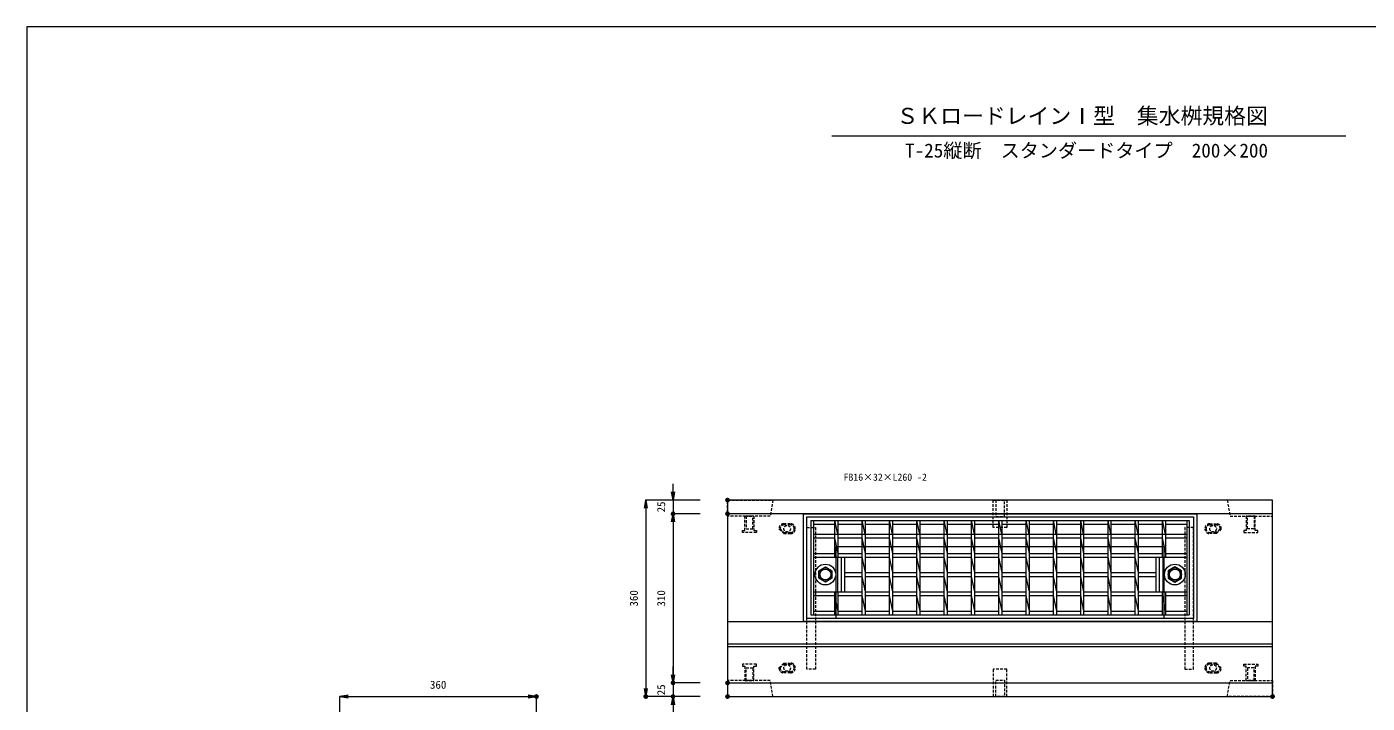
# Model space of a CAD drawing. Units: millimetres, scale not verified. Extents: x -1945 to 4989, y -1420 to 1420.
# Drawn here: x -1945 to 510, y 181 to 1420 of the extents above; entities that cross this region are included whole.
import ezdxf
from ezdxf.enums import TextEntityAlignment as Align

# ---------------------------------------------------------------- set-up
doc = ezdxf.new("R2010")
doc.units = ezdxf.units.MM
doc.header["$LTSCALE"] = 10
doc.header["$PDMODE"] = 32
doc.header["$PDSIZE"] = 6
doc.linetypes.add('USER1', pattern=[0.75, 0.5, -0.25])
doc.layers.add('0-0_0', color=7, linetype='Continuous')
doc.layers.add('0-2_DEFPOINTS', color=7, linetype='Continuous')
for name, color, linetype, lineweight in [('0-1_TITLE', 7, 'Continuous', 18), ('0-3_KIJUN', 7, 'USER1', 18), ('0-5_SUNPO_S10', 3, 'Continuous', 18), ('0-B_10-GR', 30, 'Continuous', 18)]:
    doc.layers.add(name, color=color, linetype=linetype, lineweight=lineweight)
doc.styles.add('ＭＳ ゴシック', font='')
doc.styles.get('ＭＳ ゴシック').set_extended_font_data('MS Gothic')

# ---------------------------------------------------------------- blocks, each defined once
blk = doc.blocks.new('M16_insert_dan')
at = {"layer": '0-3_KIJUN', "color": 3}
for points in [[(0, -12.5), (-50, -12.5), (-50, 12.5), (0, 12.5)], [(0, 8), (-30, 8), (-30, -8), (0, -8)]]:
    blk.add_lwpolyline(points, close=True, dxfattribs=at)
blk = doc.blocks.new('_OPEN')
at = {"layer": '0-0_0'}
blk.add_line((0, 0), (-1, 0), dxfattribs=at)
blk.add_lwpolyline([(-1, 0.1667), (0, 0), (-1, -0.1667)], dxfattribs=at)
blk = doc.blocks.new('D15')
at = {"layer": '0-2_DEFPOINTS'}
for p in [(1283.34, 1613.12), (2281.34, 1613.12), (2281.34, 1513.12)]:
    blk.add_point(p, dxfattribs=at)
at = {"layer": '0-5_SUNPO_S10'}
for p, q in [((1283.34, 1563.12), (1283.34, 1513.12)), ((2281.34, 1563.12), (2281.34, 1513.12)), ((1298.34, 1513.12), (2266.34, 1513.12))]:
    blk.add_line(p, q, dxfattribs=at)
at = {"layer": '0-5_SUNPO_S10', "xscale": 15, "yscale": 15, "rotation": 180}
blk.add_blockref('_OPEN', (1283.34, 1513.12), dxfattribs=at)
at = {"layer": '0-5_SUNPO_S10', "xscale": 15, "yscale": 15}
blk.add_blockref('_OPEN', (2281.34, 1513.12), dxfattribs=at)
at = {"layer": '0-5_SUNPO_S10', "color": 7, "style": 'ＭＳ ゴシック'}
blk.add_text('998', height=14.66, dxfattribs=at).set_placement((1767.34, 1523.12), align=Align.BOTTOM_LEFT)
blk = doc.blocks.new('D16')
at = {"layer": '0-2_DEFPOINTS'}
for p in [(1283.34, 1973.12), (1183.34, 1948.12), (1283.34, 1948.12)]:
    blk.add_point(p, dxfattribs=at)
at = {"layer": '0-5_SUNPO_S10'}
for p, q in [((1183.34, 1988.12), (1183.34, 2003.12)), ((1233.34, 1973.12), (1183.34, 1973.12)), ((1183.34, 1973.12), (1183.34, 1948.12)), ((1233.34, 1948.12), (1183.34, 1948.12)), ((1183.34, 1933.12), (1183.34, 1918.12))]:
    blk.add_line(p, q, dxfattribs=at)
at = {"layer": '0-5_SUNPO_S10', "xscale": 15, "yscale": 15}
for p, rotation in [((1183.34, 1973.12), 270), ((1183.34, 1948.12), 90)]:
    blk.add_blockref('_OPEN', p, dxfattribs=dict(at, rotation=rotation))
at = {"layer": '0-5_SUNPO_S10', "color": 7, "style": 'ＭＳ ゴシック'}
blk.add_text('25', height=14.66, rotation=90, dxfattribs=at).set_placement((1173.34, 1950.62), align=Align.BOTTOM_LEFT)
blk = doc.blocks.new('D17')
at = {"layer": '0-2_DEFPOINTS'}
for p in [(1283.34, 1948.12), (1183.34, 1638.12), (1283.34, 1638.12)]:
    blk.add_point(p, dxfattribs=at)
at = {"layer": '0-5_SUNPO_S10'}
for p, q in [((1233.34, 1948.12), (1183.34, 1948.12)), ((1183.34, 1933.12), (1183.34, 1653.12)), ((1233.34, 1638.12), (1183.34, 1638.12))]:
    blk.add_line(p, q, dxfattribs=at)
at = {"layer": '0-5_SUNPO_S10', "xscale": 15, "yscale": 15}
for p, rotation in [((1183.34, 1948.12), 90), ((1183.34, 1638.12), 270)]:
    blk.add_blockref('_OPEN', p, dxfattribs=dict(at, rotation=rotation))
at = {"layer": '0-5_SUNPO_S10', "color": 7, "style": 'ＭＳ ゴシック'}
blk.add_text('310', height=14.66, rotation=90, dxfattribs=at).set_placement((1173.34, 1778.12), align=Align.BOTTOM_LEFT)
blk = doc.blocks.new('D18')
at = {"layer": '0-2_DEFPOINTS'}
for p in [(1283.34, 1638.12), (1183.34, 1613.12), (1283.34, 1613.12)]:
    blk.add_point(p, dxfattribs=at)
at = {"layer": '0-5_SUNPO_S10'}
for p, q in [((1183.34, 1653.12), (1183.34, 1668.12)), ((1233.34, 1638.12), (1183.34, 1638.12)), ((1183.34, 1638.12), (1183.34, 1613.12)), ((1233.34, 1613.12), (1183.34, 1613.12)), ((1183.34, 1598.12), (1183.34, 1583.12))]:
    blk.add_line(p, q, dxfattribs=at)
at = {"layer": '0-5_SUNPO_S10', "xscale": 15, "yscale": 15}
for p, rotation in [((1183.34, 1638.12), 270), ((1183.34, 1613.12), 90)]:
    blk.add_blockref('_OPEN', p, dxfattribs=dict(at, rotation=rotation))
at = {"layer": '0-5_SUNPO_S10', "color": 7, "style": 'ＭＳ ゴシック'}
blk.add_text('25', height=14.66, rotation=90, dxfattribs=at).set_placement((1173.34, 1615.62), align=Align.BOTTOM_LEFT)
blk = doc.blocks.new('D19')
at = {"layer": '0-2_DEFPOINTS'}
for p in [(1283.34, 1973.12), (1133.34, 1613.12), (1283.34, 1613.12)]:
    blk.add_point(p, dxfattribs=at)
at = {"layer": '0-5_SUNPO_S10'}
for p, q in [((1233.34, 1973.12), (1133.34, 1973.12)), ((1133.34, 1958.12), (1133.34, 1628.12)), ((1233.34, 1613.12), (1133.34, 1613.12))]:
    blk.add_line(p, q, dxfattribs=at)
at = {"layer": '0-5_SUNPO_S10', "xscale": 15, "yscale": 15}
for p, rotation in [((1133.34, 1973.12), 90), ((1133.34, 1613.12), 270)]:
    blk.add_blockref('_OPEN', p, dxfattribs=dict(at, rotation=rotation))
at = {"layer": '0-5_SUNPO_S10', "color": 7, "style": 'ＭＳ ゴシック'}
blk.add_text('360', height=14.66, rotation=90, dxfattribs=at).set_placement((1123.34, 1778.12), align=Align.BOTTOM_LEFT)
blk = doc.blocks.new('D20')
at = {"layer": '0-2_DEFPOINTS'}
for p in [(933.34, 1613.11), (573.34, 1209.11), (933.34, 1209.11)]:
    blk.add_point(p, dxfattribs=at)
at = {"layer": '0-5_SUNPO_S10'}
for p, q in [((573.34, 1259.11), (573.34, 1613.11)), ((588.34, 1613.11), (918.34, 1613.11)), ((933.34, 1259.11), (933.34, 1613.11))]:
    blk.add_line(p, q, dxfattribs=at)
at = {"layer": '0-5_SUNPO_S10', "xscale": 15, "yscale": 15, "rotation": 180}
blk.add_blockref('_OPEN', (573.34, 1613.11), dxfattribs=at)
at = {"layer": '0-5_SUNPO_S10', "xscale": 15, "yscale": 15}
blk.add_blockref('_OPEN', (933.34, 1613.11), dxfattribs=at)
at = {"layer": '0-5_SUNPO_S10', "color": 7, "style": 'ＭＳ ゴシック'}
blk.add_text('360', height=14.66, dxfattribs=at).set_placement((738.34, 1623.11), align=Align.BOTTOM_LEFT)
blk = doc.blocks.new('A$C33150644')
at = {"layer": '0-B_10-GR'}
for p, q in [((0, 173), (0, 0)), ((0, 173), (4.5, 173)), ((4.5, 173), (4.5, 0)), ((43.5, 173), (49.5, 173)), ((43.5, 173), (48.81, 148)), ((49.5, 173), (93.5, 173)), ((49.5, 173), (49.5, 105.75)), ((93.5, 173), (93.5, 0)), ((93.5, 173), (99.5, 173)), ((93.5, 173), (98.81, 148)), ((99.5, 173), (99.5, 0)), ((99.5, 173), (143.5, 173)), ((143.5, 173), (143.5, 0)), ((143.5, 173), (149.5, 173)), ((143.5, 173), (148.81, 148)), ((149.5, 173), (149.5, 0)), ((149.5, 173), (193.5, 173)), ((193.5, 173), (193.5, 0)), ((193.5, 173), (199.5, 173)), ((193.5, 173), (198.81, 148)), ((199.5, 173), (199.5, 0)), ((199.5, 173), (243.5, 173)), ((243.5, 173), (243.5, 0)), ((243.5, 173), (249.5, 173)), ((243.5, 173), (248.81, 148)), ((249.5, 173), (249.5, 0)), ((249.5, 173), (293.5, 173)), ((293.5, 173), (293.5, 0)), ((293.5, 173), (299.5, 173)), ((293.5, 173), (298.81, 148)), ((299.5, 173), (299.5, 0)), ((299.5, 173), (343.5, 173)), ((343.5, 173), (343.5, 0)), ((343.5, 173), (349.5, 173)), ((343.5, 173), (348.81, 148)), ((349.5, 173), (349.5, 0)), ((349.5, 173), (393.5, 173)), ((393.5, 173), (393.5, 0)), ((393.5, 173), (399.5, 173)), ((393.5, 173), (398.81, 148)), ((399.5, 173), (399.5, 0)), ((399.5, 173), (443.5, 173)), ((443.5, 173), (443.5, 0)), ((443.5, 173), (449.5, 173)), ((443.5, 173), (448.81, 148)), ((449.5, 173), (449.5, 0)), ((449.5, 173), (493.5, 173)), ((493.5, 173), (493.5, 0)), ((493.5, 173), (499.5, 173)), ((493.5, 173), (498.81, 148)), ((499.5, 173), (499.5, 0)), ((499.5, 173), (543.5, 173)), ((543.5, 173), (543.5, 0)), ((543.5, 173), (549.5, 173)), ((543.5, 173), (548.81, 148)), ((549.5, 173), (549.5, 0)), ((549.5, 173), (593.5, 173)), ((593.5, 173), (593.5, 0)), ((593.5, 173), (599.5, 173)), ((593.5, 173), (598.81, 148)), ((599.5, 173), (599.5, 0)), ((599.5, 173), (643.5, 173)), ((643.5, 173), (643.5, 105.75)), ((643.5, 173), (649.5, 173)), ((643.5, 173), (648.81, 148)), ((649.5, 173), (688.5, 173)), ((649.5, 173), (649.5, 105.75)), ((688.5, 173), (688.5, 0)), ((688.5, 173), (693, 173)), ((693, 173), (693, 0)), ((4.5, 166), (43.5, 166)), ((4.5, 148), (688.5, 148)), ((49.5, 166), (93.5, 166)), ((99.5, 166), (143.5, 166)), ((149.5, 166), (193.5, 166)), ((199.5, 166), (243.5, 166)), ((249.5, 166), (293.5, 166)), ((299.5, 166), (343.5, 166)), ((349.5, 166), (393.5, 166)), ((399.5, 166), (443.5, 166)), ((449.5, 166), (493.5, 166)), ((499.5, 166), (543.5, 166)), ((549.5, 166), (593.5, 166)), ((599.5, 166), (643.5, 166)), ((649.5, 166), (688.5, 166)), ((4.5, 141), (43.5, 141)), ((43.5, 141), (49.5, 112.75)), ((49.5, 141), (93.5, 141)), ((93.5, 141), (99.5, 112.75)), ((99.5, 141), (143.5, 141)), ((143.5, 141), (149.5, 112.75)), ((149.5, 141), (193.5, 141)), ((193.5, 141), (199.5, 112.75)), ((199.5, 141), (243.5, 141)), ((243.5, 141), (249.5, 112.75)), ((249.5, 141), (293.5, 141)), ((293.5, 141), (299.5, 112.75)), ((299.5, 141), (343.5, 141)), ((343.5, 141), (349.5, 112.75)), ((349.5, 141), (393.5, 141)), ((393.5, 141), (399.5, 112.75)), ((399.5, 141), (443.5, 141)), ((443.5, 141), (449.5, 112.75)), ((449.5, 141), (493.5, 141)), ((493.5, 141), (499.5, 112.75)), ((499.5, 141), (543.5, 141)), ((543.5, 141), (549.5, 112.75)), ((549.5, 141), (593.5, 141)), ((593.5, 141), (599.5, 112.75)), ((599.5, 141), (643.5, 141)), ((643.5, 141), (649.5, 112.75)), ((649.5, 141), (688.5, 141)), ((4.5, 112.75), (43.5, 112.75)), ((4.5, 105.75), (93.5, 105.75)), ((48.5, 105.75), (48.5, 42.25)), ((49.5, 112.75), (93.5, 112.75)), ((55.5, 105.75), (55.5, 42.25)), ((61.5, 105.75), (61.5, 42.25)), ((93.5, 105.75), (99.5, 77.5)), ((99.5, 112.75), (143.5, 112.75)), ((99.5, 105.75), (143.5, 105.75)), ((143.5, 105.75), (149.5, 77.5)), ((149.5, 112.75), (193.5, 112.75)), ((149.5, 105.75), (193.5, 105.75)), ((193.5, 105.75), (199.5, 77.5)), ((199.5, 112.75), (243.5, 112.75)), ((199.5, 105.75), (243.5, 105.75)), ((243.5, 105.75), (249.5, 77.5)), ((249.5, 112.75), (293.5, 112.75)), ((249.5, 105.75), (293.5, 105.75)), ((293.5, 105.75), (299.5, 77.5)), ((299.5, 112.75), (343.5, 112.75)), ((299.5, 105.75), (343.5, 105.75)), ((343.5, 105.75), (349.5, 77.5)), ((349.5, 112.75), (393.5, 112.75)), ((349.5, 105.75), (393.5, 105.75)), ((393.5, 105.75), (399.5, 77.5)), ((399.5, 112.75), (443.5, 112.75)), ((399.5, 105.75), (443.5, 105.75)), ((443.5, 105.75), (449.5, 77.5)), ((449.5, 112.75), (493.5, 112.75)), ((449.5, 105.75), (493.5, 105.75)), ((493.5, 105.75), (499.5, 77.5)), ((499.5, 112.75), (543.5, 112.75)), ((499.5, 105.75), (543.5, 105.75)), ((543.5, 105.75), (549.5, 77.5)), ((549.5, 112.75), (593.5, 112.75)), ((549.5, 105.75), (593.5, 105.75)), ((593.5, 105.75), (599.5, 77.5)), ((599.5, 112.75), (643.5, 112.75)), ((599.5, 105.75), (688.5, 105.75)), ((631.5, 105.75), (631.5, 42.25)), ((637.5, 105.75), (637.5, 42.25)), ((644.5, 105.75), (644.5, 42.25)), ((649.5, 112.75), (688.5, 112.75)), ((14.5, 80.93), (26.5, 87.86)), ((14.5, 67.07), (14.5, 80.93)), ((26.5, 87.86), (38.5, 80.93)), ((38.5, 80.93), (38.5, 67.07)), ((61.5, 77.5), (93.5, 77.5)), ((99.5, 77.5), (143.5, 77.5)), ((149.5, 77.5), (193.5, 77.5)), ((199.5, 77.5), (243.5, 77.5)), ((249.5, 77.5), (293.5, 77.5)), ((299.5, 77.5), (343.5, 77.5)), ((349.5, 77.5), (393.5, 77.5)), ((399.5, 77.5), (443.5, 77.5)), ((449.5, 77.5), (493.5, 77.5)), ((499.5, 77.5), (543.5, 77.5)), ((549.5, 77.5), (593.5, 77.5)), ((599.5, 77.5), (631.5, 77.5)), ((666.5, 87.86), (654.5, 80.93)), ((654.5, 80.93), (654.5, 67.07)), ((678.5, 80.93), (666.5, 87.86)), ((678.5, 67.07), (678.5, 80.93)), ((26.5, 60.14), (14.5, 67.07)), ((38.5, 67.07), (26.5, 60.14)), ((61.5, 70.5), (93.5, 70.5)), ((93.5, 70.5), (99.5, 42.25)), ((99.5, 70.5), (143.5, 70.5)), ((143.5, 70.5), (149.5, 42.25)), ((149.5, 70.5), (193.5, 70.5)), ((193.5, 70.5), (199.5, 42.25)), ((199.5, 70.5), (243.5, 70.5)), ((243.5, 70.5), (249.5, 42.25)), ((249.5, 70.5), (293.5, 70.5)), ((293.5, 70.5), (299.5, 42.25)), ((299.5, 70.5), (343.5, 70.5)), ((343.5, 70.5), (349.5, 42.25)), ((349.5, 70.5), (393.5, 70.5)), ((393.5, 70.5), (399.5, 42.25)), ((399.5, 70.5), (443.5, 70.5)), ((443.5, 70.5), (449.5, 42.25)), ((449.5, 70.5), (493.5, 70.5)), ((493.5, 70.5), (499.5, 42.25)), ((499.5, 70.5), (543.5, 70.5)), ((543.5, 70.5), (549.5, 42.25)), ((549.5, 70.5), (593.5, 70.5)), ((593.5, 70.5), (599.5, 42.25)), ((599.5, 70.5), (631.5, 70.5)), ((654.5, 67.07), (666.5, 60.14)), ((666.5, 60.14), (678.5, 67.07)), ((4.5, 42.25), (93.5, 42.25)), ((4.5, 35.25), (43.5, 35.25)), ((43.5, 42.25), (43.5, 0)), ((43.5, 35.25), (49.5, 7)), ((49.5, 42.25), (49.5, 0)), ((49.5, 35.25), (93.5, 35.25)), ((93.5, 35.25), (99.5, 7)), ((99.5, 42.25), (143.5, 42.25)), ((99.5, 35.25), (143.5, 35.25)), ((143.5, 35.25), (149.5, 7)), ((149.5, 42.25), (193.5, 42.25)), ((149.5, 35.25), (193.5, 35.25)), ((193.5, 35.25), (199.5, 7)), ((199.5, 42.25), (243.5, 42.25)), ((199.5, 35.25), (243.5, 35.25)), ((243.5, 35.25), (249.5, 7)), ((249.5, 42.25), (293.5, 42.25)), ((249.5, 35.25), (293.5, 35.25)), ((293.5, 35.25), (299.5, 7)), ((299.5, 42.25), (343.5, 42.25)), ((299.5, 35.25), (343.5, 35.25)), ((343.5, 35.25), (349.5, 7)), ((349.5, 42.25), (393.5, 42.25)), ((349.5, 35.25), (393.5, 35.25)), ((393.5, 35.25), (399.5, 7)), ((399.5, 42.25), (443.5, 42.25)), ((399.5, 35.25), (443.5, 35.25)), ((443.5, 35.25), (449.5, 7)), ((449.5, 42.25), (493.5, 42.25)), ((449.5, 35.25), (493.5, 35.25)), ((493.5, 35.25), (499.5, 7)), ((499.5, 42.25), (543.5, 42.25)), ((499.5, 35.25), (543.5, 35.25)), ((543.5, 35.25), (549.5, 7)), ((549.5, 42.25), (593.5, 42.25)), ((549.5, 35.25), (593.5, 35.25)), ((593.5, 35.25), (599.5, 7)), ((599.5, 42.25), (688.5, 42.25)), ((599.5, 35.25), (643.5, 35.25)), ((643.5, 42.25), (643.5, 0)), ((643.5, 35.25), (649.5, 7)), ((649.5, 42.25), (649.5, 0)), ((649.5, 35.25), (688.5, 35.25)), ((0, 0), (4.5, 0)), ((4.5, 7), (43.5, 7)), ((4.5, 0), (43.5, 0)), ((43.5, 0), (49.5, 0)), ((49.5, 7), (93.5, 7)), ((49.5, 0), (93.5, 0)), ((93.5, 0), (99.5, 0)), ((99.5, 7), (143.5, 7)), ((99.5, 0), (143.5, 0)), ((143.5, 0), (149.5, 0)), ((149.5, 7), (193.5, 7)), ((149.5, 0), (193.5, 0)), ((193.5, 0), (199.5, 0)), ((199.5, 7), (243.5, 7)), ((199.5, 0), (243.5, 0)), ((243.5, 0), (249.5, 0)), ((249.5, 7), (293.5, 7)), ((249.5, 0), (293.5, 0)), ((293.5, 0), (299.5, 0)), ((299.5, 7), (343.5, 7)), ((299.5, 0), (343.5, 0)), ((343.5, 0), (349.5, 0)), ((349.5, 7), (393.5, 7)), ((349.5, 0), (393.5, 0)), ((393.5, 0), (399.5, 0)), ((399.5, 7), (443.5, 7)), ((399.5, 0), (443.5, 0)), ((443.5, 0), (449.5, 0)), ((449.5, 7), (493.5, 7)), ((449.5, 0), (493.5, 0)), ((493.5, 0), (499.5, 0)), ((499.5, 7), (543.5, 7)), ((499.5, 0), (543.5, 0)), ((543.5, 0), (549.5, 0)), ((549.5, 7), (593.5, 7)), ((549.5, 0), (593.5, 0)), ((593.5, 0), (599.5, 0)), ((599.5, 7), (643.5, 7)), ((599.5, 0), (643.5, 0)), ((643.5, 0), (649.5, 0)), ((649.5, 7), (688.5, 7)), ((649.5, 0), (688.5, 0)), ((688.5, 0), (693, 0))]:
    blk.add_line(p, q, dxfattribs=at)
blk.add_lwpolyline([(4.5, 173), (43.5, 173), (43.5, 105.75)], dxfattribs=at)
for centre, radius in [((26.5, 74), 19), ((26.5, 74), 12), ((26.5, 74), 10), ((666.5, 74), 19), ((666.5, 74), 12), ((666.5, 74), 10)]:
    blk.add_circle(centre, radius, dxfattribs=at)

msp = doc.modelspace()

# ---------------------------------------------------------------- linework, layer by layer
at = {"layer": '0-1_TITLE', "color": 1}
msp.add_line((-470.64, 1220), (470.64, 1220), dxfattribs=at)
at = {"layer": '0-1_TITLE', "color": 2}
msp.add_lwpolyline([(-1945, -1420), (1945, -1420), (1945, 1420), (-1945, 1420)], close=True, dxfattribs=at)
msp.add_lwpolyline([(-1945, -1420), (1945, -1420), (1945, 1420), (-1945, 1420)], close=True, dxfattribs=at)
at = {"layer": '0-3_KIJUN'}
for p, q in [((-567.66, 500.62), (-558.66, 491.62)), ((-565.66, 500.62), (-558.66, 493.62)), ((-546.66, 509.62), (-558.66, 509.62)), ((-546.66, 507.62), (-558.66, 507.62)), ((-558.66, 493.62), (-546.66, 493.62)), ((-558.66, 491.62), (-546.66, 491.62)), ((221.34, 509.62), (233.34, 509.62)), ((221.34, 507.62), (233.34, 507.62)), ((233.34, 493.62), (221.34, 493.62)), ((233.34, 491.62), (221.34, 491.62)), ((242.34, 500.62), (233.34, 491.62)), ((240.34, 500.62), (233.34, 493.62)), ((-567.66, 245.62), (-558.66, 254.62)), ((-565.66, 245.62), (-558.66, 252.62)), ((-558.66, 254.62), (-546.66, 254.62)), ((-558.66, 252.62), (-546.66, 252.62)), ((233.34, 254.62), (221.34, 254.62)), ((233.34, 252.62), (221.34, 252.62)), ((242.34, 245.62), (233.34, 254.62)), ((240.34, 245.62), (233.34, 252.62)), ((-546.66, 238.62), (-558.66, 238.62)), ((-546.66, 236.62), (-558.66, 236.62)), ((221.34, 238.62), (233.34, 238.62)), ((221.34, 236.62), (233.34, 236.62))]:
    msp.add_line(p, q, dxfattribs=at)
at = {"layer": '0-3_KIJUN', "linetype": 'Continuous'}
for p, q in [((-661.66, 330.46), (336.34, 330.46)), ((-661.66, 289.62), (336.34, 289.62)), ((-661.66, 284.62), (336.34, 284.62))]:
    msp.add_line(p, q, dxfattribs=at)
for points in [[(-661.66, 193.12), (336.34, 193.12), (336.34, 553.12), (-661.66, 553.12)], [(-661.66, 218.12), (336.34, 218.12), (336.34, 528.12), (-661.66, 528.12)], [(-522.66, 528.12), (197.34, 528.12), (197.34, 330.46), (-522.66, 330.46)], [(-516.66, 522.12), (191.34, 522.12), (191.34, 336.46), (-516.66, 336.46)], [(-462.66, 468.12), (137.34, 468.12), (137.34, 336.46), (-462.66, 336.46)]]:
    msp.add_lwpolyline(points, close=True, dxfattribs=at)
at = {"layer": '0-3_KIJUN'}
for points in [[(-661.66, 553.12), (-578.66, 553.12), (-583.66, 523.62), (-661.66, 523.62)], [(336.34, 553.12), (253.34, 553.12), (258.34, 523.62), (336.34, 523.62)], [(-629.88, 523.62), (-613.43, 523.62), (-613.43, 497.12), (-608.91, 497.12), (-608.91, 493.62), (-634.41, 493.62), (-634.41, 497.12), (-629.88, 497.12)], [(-615.66, 523.62), (-627.66, 523.62), (-627.66, 500.62), (-615.66, 500.62)], [(304.57, 523.62), (288.12, 523.62), (288.12, 497.12), (283.59, 497.12), (283.59, 493.62), (309.09, 493.62), (309.09, 497.12), (304.57, 497.12)], [(290.34, 523.62), (302.34, 523.62), (302.34, 500.62), (290.34, 500.62)], [(-516.66, 503.12), (-500.66, 503.12), (-500.66, 243.12), (-516.66, 243.12)], [(191.34, 503.12), (175.34, 503.12), (175.34, 243.12), (191.34, 243.12)], [(-629.88, 222.62), (-613.43, 222.62), (-613.43, 249.12), (-608.91, 249.12), (-608.91, 252.62), (-634.41, 252.62), (-634.41, 249.12), (-629.88, 249.12)], [(-615.66, 222.62), (-627.66, 222.62), (-627.66, 245.62), (-615.66, 245.62)], [(304.57, 222.62), (288.12, 222.62), (288.12, 249.12), (283.59, 249.12), (283.59, 252.62), (309.09, 252.62), (309.09, 249.12), (304.57, 249.12)], [(290.34, 222.62), (302.34, 222.62), (302.34, 245.62), (290.34, 245.62)], [(-661.66, 193.12), (-578.66, 193.12), (-583.66, 222.62), (-661.66, 222.62)], [(336.34, 193.12), (253.34, 193.12), (258.34, 222.62), (336.34, 222.62)]]:
    msp.add_lwpolyline(points, close=True, dxfattribs=at)
for centre in [(-552.66, 500.62), (227.34, 500.62), (-552.66, 245.62), (227.34, 245.62)]:
    msp.add_circle(centre, 6, dxfattribs=at)
for centre, radius, start, end in [((-558.66, 500.62), 9, 90, 180), ((-558.66, 500.62), 7, 90, 180), ((-546.66, 500.62), 9, 360, 90), ((-546.66, 500.62), 7, 360, 90), ((-546.66, 500.62), 9, 270, 0), ((-546.66, 500.62), 7, 270, 0), ((221.34, 500.62), 9, 90, 180), ((221.34, 500.62), 9, 180, 270), ((221.34, 500.62), 7, 90, 180), ((221.34, 500.62), 7, 180, 270), ((233.34, 500.62), 9, 360, 90), ((233.34, 500.62), 7, 360, 90), ((-558.66, 245.62), 9, 180, 270), ((-558.66, 245.62), 7, 180, 270), ((-546.66, 245.62), 9, 360, 90), ((-546.66, 245.62), 7, 360, 90), ((-546.66, 245.62), 9, 270, 0), ((-546.66, 245.62), 7, 270, 0), ((221.34, 245.62), 9, 90, 180), ((221.34, 245.62), 9, 180, 270), ((221.34, 245.62), 7, 90, 180), ((221.34, 245.62), 7, 180, 270), ((233.34, 245.62), 9, 270, 0), ((233.34, 245.62), 7, 270, 0)]:
    msp.add_arc(centre, radius, start, end, dxfattribs=at)

# ---------------------------------------------------------------- block references
at = {"layer": '0-3_KIJUN', "rotation": 90}
msp.add_blockref('M16_insert_dan', (-162.66, 553.12), dxfattribs=at)
at = {"layer": '0-3_KIJUN', "xscale": -1, "rotation": 90}
msp.add_blockref('M16_insert_dan', (-162.66, 193.12), dxfattribs=at)
at = {"layer": '0-5_SUNPO_S10'}
for name in ['D16', 'D19', 'D17', 'D18', 'D20', 'D15']:
    msp.add_blockref(name, (-1945, -1420), dxfattribs=at)
at = {"layer": '0-B_10-GR'}
msp.add_blockref('A$C33150644', (-509.16, 342.78), dxfattribs=at)

# ---------------------------------------------------------------- texts
at = {"layer": '0-1_TITLE', "style": 'ＭＳ ゴシック'}
for s, height, p in [('ＳＫロードレインⅠ型\u3000集水桝規格図', 29.33, (-352.44, 1233.38)), ('T-25縦断\u3000スタンダードタイプ\u3000200×200', 25.66, (-336.57, 1172.87))]:
    msp.add_text(s, height=height, dxfattribs=at).set_placement(p, align=Align.BOTTOM_LEFT)
at = {"layer": '0-5_SUNPO_S10', "color": 7, "style": 'ＭＳ ゴシック'}
msp.add_text('FB16×32×L260 -2', height=13.2, dxfattribs=at).set_placement((-449.43, 584.52), align=Align.BOTTOM_LEFT)

doc.saveas('drawing.dxf')
